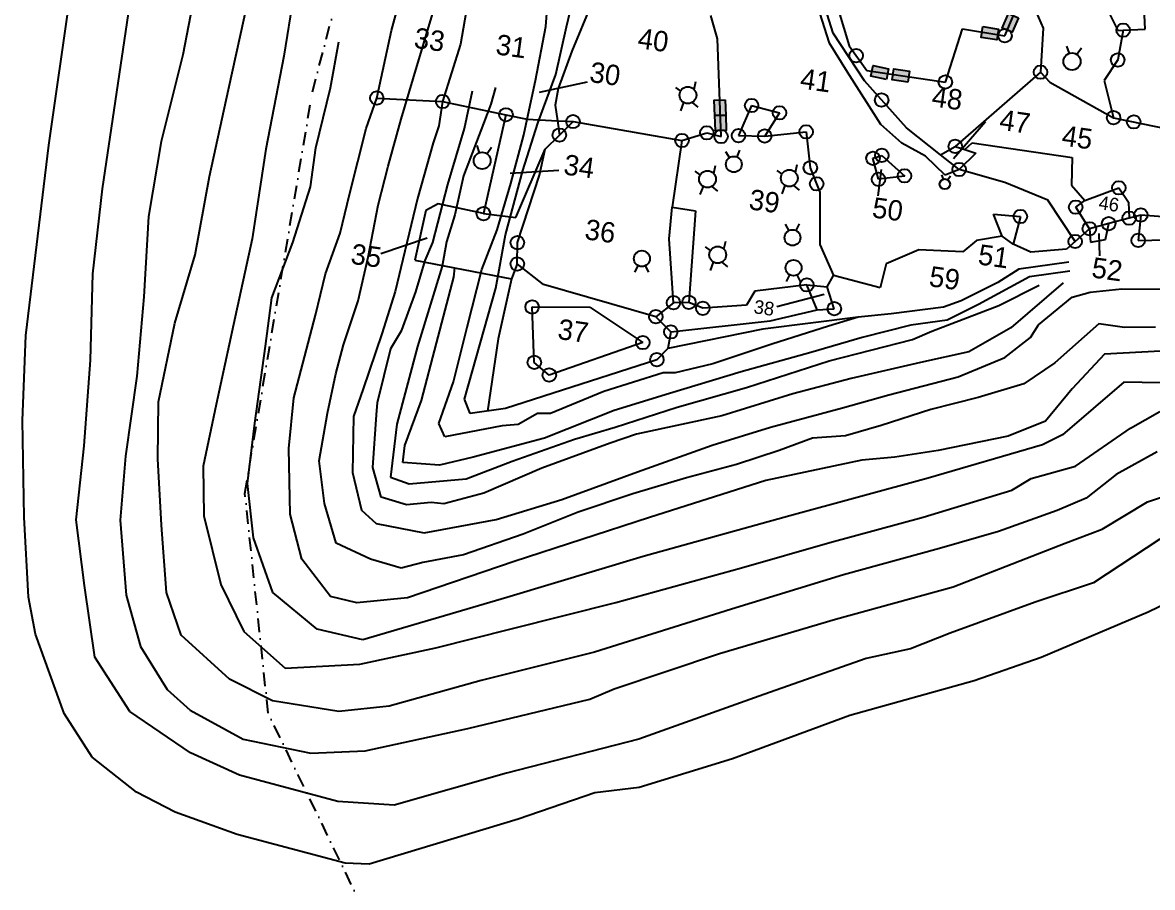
# Model space of a CAD drawing. Header units: metres. Extents: x 312279 to 315010, y 1911196 to 1914768.
# Drawn here: x 312581 to 313641, y 1912520 to 1913332 of the extents above; entities that cross this region are included whole.
import ezdxf

# ---------------------------------------------------------------- set-up
doc = ezdxf.new("R2010")
doc.units = ezdxf.units.M
doc.linetypes.add('DASHDOT', pattern=[25.4, 12.7, -6.35, 0, -6.35])
for name, color, linetype in [('LINE_WATER', 4, 'Continuous'), ('OTHERS', 1, 'Continuous'), ('POLY_PARCEL', 6, 'Continuous'), ('POLY_ROAD', 30, 'Continuous'), ('POLY_WATER', 4, 'Continuous'), ('SYM_WELL', 1, 'Continuous'), ('TEXT_PARCEL', 7, 'Continuous'), ('V_BOUND_STREAM_LINE', 7, 'DASHDOT')]:
    doc.layers.add(name, color=color, linetype=linetype)
doc.styles.add('TEXT_MAP', font='')
doc.styles.get('TEXT_MAP').set_extended_font_data('Kruti Dev 050')
doc.dimstyles.get("Standard").update_dxf_attribs({"dimtxt": 0.18, "dimasz": 0.18, "dimexe": 0.18, "dimexo": 0.0625, "dimgap": 0.09, "dimtad": 0, "dimtih": 1, "dimtoh": 1, "dimdec": 4, "dimzin": 0, "dimdsep": 46, "dimtxsty": 'Standard', "dimcen": 0.09, "dimadec": 0, "dimazin": 0, "dimtfac": 1, "dimtdec": 4, "dimtofl": 0, "dimtmove": 0, "dimatfit": 3, "dimfxl": 1, "dimtolj": 1, "dimtzin": 0, "dimarcsym": 0})

msp = doc.modelspace()

# ---------------------------------------------------------------- hatches: boundary and pattern name
for points in [[(313500.5, 1913326.7), (313509.9, 1913322.7), (313515.6, 1913336.4), (313506.2, 1913340.3)], [(313495.4, 1913315.6), (313497, 1913325.7), (313482.4, 1913328.1), (313480.8, 1913317.9)], [(313379.5, 1913291.6), (313377.3, 1913281.6), (313391.8, 1913278.5), (313393.9, 1913288.5)], [(313398.8, 1913288.3), (313397.3, 1913278.1), (313411.9, 1913276), (313413.4, 1913286.1)], [(313230.9, 1913244.2), (313241.1, 1913244.6), (313240.5, 1913259.4), (313230.3, 1913259)], [(313231.4, 1913230.1), (313241.6, 1913230.5), (313241.1, 1913245.3), (313230.8, 1913244.9)]]:
    msp.add_hatch(color=256).paths.add_polyline_path(points)

# ---------------------------------------------------------------- linework, layer by layer
for points in [[(313515.6, 1913336.4), (313509.9, 1913322.7), (313500.5, 1913326.7), (313506.2, 1913340.3)], [(313482.4, 1913328.1), (313497, 1913325.7), (313495.4, 1913315.6), (313480.8, 1913317.9)], [(313391.8, 1913278.5), (313377.3, 1913281.6), (313379.5, 1913291.6), (313393.9, 1913288.5)], [(313411.9, 1913276), (313397.3, 1913278.1), (313398.8, 1913288.3), (313413.4, 1913286.1)], [(313240.5, 1913259.4), (313241.1, 1913244.6), (313230.9, 1913244.2), (313230.3, 1913259)], [(313241.1, 1913245.3), (313241.6, 1913230.5), (313231.4, 1913230.1), (313230.8, 1913244.9)]]:
    msp.add_lwpolyline(points, close=True)
for points in [[(313560.8, 1913309.8), (313563.2, 1913302.8)], [(313574.8, 1913307.8), (313570.5, 1913301.8)], [(313007.5, 1913216.5), (313009.9, 1913209.7)], [(313021.4, 1913214.6), (313017.2, 1913208.6)], [(313240.9, 1913210.8), (313244.6, 1913205)], [(313253.9, 1913212.1), (313251.4, 1913205.7)], [(313443.6, 1913189), (313445, 1913184.8)], [(313452, 1913187.8), (313449.4, 1913184.2)], [(313296.7, 1913142.5), (313300.1, 1913136.5)], [(313309.9, 1913142.9), (313306.9, 1913136.8)], [(313155.9, 1913097.6), (313159, 1913103.6)], [(313169, 1913097.6), (313165.9, 1913103.6)], [(313298.1, 1913088.9), (313301.2, 1913095)], [(313311.2, 1913088.9), (313308.1, 1913095)]]:
    msp.add_lwpolyline(points)
for centre, radius in [((313613.9, 1913324.7), 6.33), ((313503, 1913319.5), 6.33), ((313363.4, 1913300.8), 6.33), ((313565.9, 1913295.3), 8.02), ((313608.8, 1913296.7), 6.33), ((313536.3, 1913285.3), 6.33), ((313447.1, 1913276), 6.33), ((312913.7, 1913261), 6.33), ((312975.5, 1913257.7), 6.33), ((313387.3, 1913259.1), 6.33), ((313265.3, 1913254), 6.33), ((313291.5, 1913247.1), 6.33), ((313034.9, 1913245.3), 6.33), ((313097.8, 1913238.9), 6.33), ((313604.9, 1913242.5), 6.33), ((313623.8, 1913238.6), 6.33), ((313085, 1913226.2), 6.33), ((313223.3, 1913228.3), 6.33), ((313236.7, 1913224.9), 6.33), ((313253, 1913225.7), 6.33), ((313277.6, 1913225.3), 6.33), ((313316.5, 1913229.3), 6.33), ((313200, 1913221.1), 6.33), ((313456.4, 1913215.6), 6.33), ((313012.6, 1913202.2), 7.93), ((313379.2, 1913204.4), 6.33), ((313387.5, 1913207.2), 6.33), ((313248.7, 1913198.8), 7.45), ((313320.4, 1913195.6), 6.33), ((313460, 1913193.9), 6.33), ((313384.4, 1913184.7), 6.33), ((313408.8, 1913188), 6.33), ((313326.3, 1913180.5), 6.33), ((313446.6, 1913180.2), 4.85), ((313609.8, 1913176.7), 6.33), ((313013.7, 1913152.5), 6.33), ((313569.4, 1913158.6), 6.33), ((313630.5, 1913151.2), 6.33), ((313517.5, 1913149.8), 6.33), ((313600.3, 1913143.1), 6.33), ((313619.5, 1913148.2), 6.33), ((313303.7, 1913130), 7.45), ((313582.2, 1913138.3), 6.33), ((313045.6, 1913125.3), 6.33), ((313568.9, 1913126.4), 6.33), ((313628, 1913127.4), 6.33), ((313162.4, 1913110.3), 7.45), ((313045.5, 1913105.3), 6.33), ((313304.7, 1913101.6), 7.45), ((313317.1, 1913085.6), 6.33), ((313192, 1913068.9), 6.33), ((313206.5, 1913069.2), 6.33), ((313059.4, 1913064.9), 6.33), ((313175.5, 1913055.8), 6.33), ((313219.6, 1913063.7), 6.33), ((313342.9, 1913063.3), 6.33), ((313189.5, 1913041.5), 6.33), ((313163.3, 1913031.5), 6.33), ((313061.5, 1913012.9), 6.33), ((313176.5, 1913015.4), 6.33), ((313075.5, 1913001), 6.33)]:
    msp.add_circle(centre, radius)
at = {"layer": 'LINE_WATER'}
for p, q in [((312841, 1913390.6), (312826.6, 1913300.4)), ((312746.7, 1913379.3), (312731.7, 1913301.6)), ((313000.5, 1913359), (312992.1, 1913311.4)), ((313091.8, 1913327.9), (313100.5, 1913364.8)), ((312774.6, 1913269.1), (312792.9, 1913353)), ((312656.5, 1913175.7), (312680.9, 1913340.2)), ((312947.7, 1913279), (312967, 1913342.7)), ((313081.8, 1913283.2), (313091.8, 1913327.9)), ((312870.3, 1913270.7), (312878.1, 1913313.7)), ((312992.1, 1913311.4), (312975.5, 1913257.7)), ((312731.7, 1913301.6), (312711.4, 1913220.3)), ((312826.6, 1913300.4), (312809.7, 1913213)), ((312936.6, 1913241.1), (312947.7, 1913279)), ((313064.7, 1913237.5), (313081.8, 1913283.2)), ((312756.7, 1913187.5), (312774.6, 1913269.1)), ((312856.4, 1913214.3), (312870.3, 1913270.7)), ((312996.1, 1913232.4), (313003.4, 1913267.8)), ((313025, 1913270.8), (313020.7, 1913255.2)), ((312903.8, 1913232.3), (312913.7, 1913261)), ((312975.5, 1913257.7), (312971.8, 1913235)), ((313020.7, 1913255.2), (313013.9, 1913237.1)), ((313051.5, 1913226.5), (313054.8, 1913241.2)), ((312888, 1913170.3), (312903.8, 1913232.3)), ((312924.3, 1913197.2), (312936.6, 1913241.1)), ((312971.8, 1913235), (312966.5, 1913218.9)), ((312980.4, 1913179.9), (312996.1, 1913232.4)), ((313013.9, 1913237.1), (312995, 1913188)), ((313050.8, 1913193), (313064.7, 1913237.5)), ((312711.4, 1913220.3), (312699.4, 1913149.9)), ((313039.3, 1913180.9), (313051.5, 1913226.5)), ((312809.7, 1913213), (312796.7, 1913128.8)), ((312851.5, 1913177.6), (312856.4, 1913214.3)), ((312966.5, 1913218.9), (312951.8, 1913166.8)), ((312914.9, 1913160.6), (312924.3, 1913197.2)), ((313034.3, 1913132.5), (313050.8, 1913193)), ((313503, 1913181.8), (313460, 1913193.9)), ((312743.2, 1913113.9), (312756.7, 1913187.5)), ((312834.8, 1913125.4), (312851.5, 1913177.6)), ((312966.2, 1913125.3), (312980.4, 1913179.9)), ((312995, 1913188), (312986.8, 1913151.3)), ((313026.6, 1913137.4), (313039.3, 1913180.9)), ((313543.3, 1913165.1), (313503, 1913181.8)), ((312647.2, 1913096), (312656.5, 1913175.7)), ((312879.3, 1913134.2), (312888, 1913170.3)), ((312905.5, 1913111.6), (312914.9, 1913160.6)), ((312951.8, 1913166.8), (312939.9, 1913117.2)), ((313568.9, 1913126.4), (313543.3, 1913165.1)), ((312699.4, 1913149.9), (312695.2, 1913074.5)), ((312986.8, 1913151.3), (312979.2, 1913126.1)), ((313012.1, 1913100.2), (313026.6, 1913137.4)), ((312796.7, 1913128.8), (312779.4, 1913048.6)), ((312815.4, 1913073.6), (312834.8, 1913125.4)), ((312865.7, 1913096), (312879.3, 1913134.2)), ((312959.1, 1913108.5), (312966.2, 1913125.3)), ((312979.2, 1913126.1), (312975.1, 1913103.3)), ((313025.5, 1913082.5), (313034.3, 1913132.5)), ((312939.9, 1913117.2), (312930.9, 1913079.4)), ((312724.4, 1913049.6), (312743.2, 1913113.9)), ((312896.3, 1913070.8), (312905.5, 1913111.6)), ((312950.2, 1913079), (312959.1, 1913108.5)), ((313562.9, 1913107), (313516.1, 1913100.5)), ((312645.1, 1913015.1), (312647.2, 1913096)), ((312856.1, 1913057.2), (312865.7, 1913096)), ((312975.1, 1913103.3), (312951.8, 1913027.7)), ((312969.8, 1913030.8), (312986.1, 1913092.8)), ((312986.1, 1913092.8), (312986.9, 1913101.6)), ((312998.6, 1913045.9), (313012.1, 1913100.2)), ((313525.9, 1913093.3), (313478.1, 1913067.3)), ((313516.1, 1913100.5), (313496.4, 1913087.8)), ((313564, 1913098.5), (313525.9, 1913093.3)), ((312996.1, 1912978.5), (313025.5, 1913082.5)), ((313496.4, 1913087.8), (313462, 1913070.6)), ((313497.2, 1913066.2), (313535, 1913085.4)), ((313557.7, 1913087.6), (313508.4, 1913045.3)), ((312695.2, 1913074.5), (312688.7, 1912999.9)), ((312809.2, 1913028), (312815.4, 1913073.6)), ((312930.9, 1913079.4), (312918.5, 1913039.7)), ((312937.2, 1913043), (312950.2, 1913079)), ((313534.4, 1913048.1), (313566, 1913074.1)), ((313566, 1913074.1), (313583, 1913078.8)), ((313583, 1913078.8), (313612.6, 1913081.8)), ((313612.6, 1913081.8), (313681.3, 1913081.4)), ((312882.6, 1913029.4), (312896.3, 1913070.8)), ((313445.2, 1913064.7), (313396.1, 1913058.4)), ((313434.4, 1913042.1), (313497.2, 1913066.2)), ((313462, 1913070.6), (313445.2, 1913064.7)), ((313478.1, 1913067.3), (313448.7, 1913052.6)), ((312835.8, 1912979.5), (312856.1, 1913057.2)), ((313365.2, 1913055.2), (313275.8, 1913044)), ((313365.2, 1913055.2), (313337.4, 1913047)), ((313396.1, 1913058.4), (313365.2, 1913055.2)), ((313448.7, 1913052.6), (313414.7, 1913047.7)), ((312709, 1912975.8), (312724.4, 1913049.6)), ((312779.4, 1913048.6), (312762.9, 1912973.5)), ((312926.8, 1913025.9), (312937.2, 1913043)), ((312985.6, 1912994.8), (312998.6, 1913045.9)), ((313275.8, 1913044), (313186.8, 1913025.8)), ((313337.4, 1913047), (313284.4, 1913030)), ((313414.7, 1913047.7), (313369.2, 1913036.3)), ((313416.2, 1913034.3), (313434.4, 1913042.1)), ((313508.4, 1913045.3), (313469.1, 1913022.8)), ((313526.9, 1913036.4), (313534.4, 1913048.1)), ((313591.1, 1913049.1), (313549.7, 1913012.6)), ((313615, 1913045.6), (313591.1, 1913049.1)), ((313644.2, 1913046.1), (313615, 1913045.6)), ((312875.4, 1913002.2), (312882.6, 1913029.4)), ((312918.5, 1913039.7), (312901, 1912988)), ((312955.7, 1912977), (312969.8, 1913030.8)), ((313284.4, 1913030), (313228.8, 1913011.6)), ((313369.2, 1913036.3), (313320.9, 1913022.2)), ((313338.1, 1913014.5), (313416.2, 1913034.3)), ((313502.9, 1913017.5), (313526.9, 1913036.4)), ((312799.3, 1912955.8), (312809.2, 1913028)), ((312914.3, 1912975.4), (312926.8, 1913025.9)), ((312951.8, 1913027.7), (312932.5, 1912954.9)), ((313186.8, 1913025.8), (313176.5, 1913015.4)), ((313320.9, 1913022.2), (313255.4, 1913004.1)), ((313469.1, 1913022.8), (313423.7, 1913012.8)), ((313596.4, 1913020.5), (313566.2, 1912988)), ((313671.4, 1913024.8), (313596.4, 1913020.5)), ((312639.2, 1912934.6), (312645.1, 1913015.1)), ((313176.5, 1913015.4), (313034.5, 1912969.6)), ((313228.8, 1913011.6), (313193.5, 1913003)), ((313260.4, 1912989.3), (313338.1, 1913014.5)), ((313423.7, 1913012.8), (313358.7, 1912997.8)), ((313459.1, 1912999.2), (313502.9, 1913017.5)), ((313549.7, 1913012.6), (313520.8, 1912992.9)), ((312688.7, 1912999.9), (312677.9, 1912924.9)), ((312867.4, 1912965.1), (312875.4, 1913002.2)), ((313182.4, 1913003), (313126.6, 1912985.6)), ((313193.5, 1913003), (313182.4, 1913003)), ((313255.4, 1913004.1), (313188.2, 1912983.8)), ((313358.7, 1912997.8), (313304, 1912983.5)), ((313394, 1912982.6), (313459.1, 1912999.2)), ((312901, 1912988), (312891.8, 1912962)), ((312971.8, 1912955.7), (312985.6, 1912994.8)), ((313195.5, 1912970.8), (313260.4, 1912989.3)), ((313520.8, 1912992.9), (313478, 1912980.1)), ((313566.2, 1912988), (313540.9, 1912957.6)), ((313614.6, 1912994.3), (313556.9, 1912945)), ((313718.6, 1912992.8), (313614.6, 1912994.3)), ((312831.1, 1912932.1), (312835.8, 1912979.5)), ((312940.1, 1912934.9), (312955.7, 1912977)), ((313001.3, 1912964.8), (312996.1, 1912978.5)), ((313126.6, 1912985.6), (313076.6, 1912965)), ((313188.2, 1912983.8), (313136.4, 1912967.7)), ((313304, 1912983.5), (313237.4, 1912962.8)), ((313350.7, 1912970.3), (313394, 1912982.6)), ((313478, 1912980.1), (313433.4, 1912968.8)), ((312708.3, 1912922.3), (312709, 1912975.8)), ((312762.9, 1912973.5), (312750.7, 1912915.4)), ((312913.5, 1912963.7), (312914.3, 1912975.4)), ((313034.5, 1912969.6), (313001.3, 1912964.8)), ((313136.4, 1912967.7), (313070.9, 1912941.9)), ((313137.3, 1912952.1), (313195.5, 1912970.8)), ((313283.2, 1912952.2), (313350.7, 1912970.3)), ((313433.4, 1912968.8), (313386.8, 1912953.7)), ((313620.7, 1912951.3), (313648.4, 1912966.7)), ((312792.5, 1912899.3), (312799.3, 1912955.8)), ((312859.5, 1912920.6), (312867.4, 1912965.1)), ((312891.8, 1912962), (312890.9, 1912909.5)), ((312909.9, 1912914.4), (312913.5, 1912963.7)), ((312977.6, 1912943.1), (312971.8, 1912955.7)), ((313064.4, 1912964.8), (313046.2, 1912954.5)), ((313076.6, 1912965), (313064.4, 1912964.8)), ((313237.4, 1912962.8), (313157.2, 1912945.4)), ((313540.9, 1912957.6), (313506, 1912943.7)), ((312932.5, 1912954.9), (312926.7, 1912905.1)), ((313031.4, 1912953.3), (312977.6, 1912943.1)), ((313046.2, 1912954.5), (313031.4, 1912953.3)), ((313099.2, 1912940.7), (313137.3, 1912952.1)), ((313157.2, 1912945.4), (313132.6, 1912937.1)), ((313228.4, 1912935.1), (313283.2, 1912952.2)), ((313386.8, 1912953.7), (313353.4, 1912944.1)), ((313556.9, 1912945), (313538.2, 1912935.5)), ((313569.2, 1912915.4), (313620.7, 1912951.3)), ((312631.6, 1912865), (312639.2, 1912934.6)), ((312938, 1912918.9), (312940.1, 1912934.9)), ((313070.9, 1912941.9), (313004, 1912924)), ((313040.8, 1912920.2), (313099.2, 1912940.7)), ((313132.6, 1912937.1), (313068.4, 1912913.5)), ((313158.4, 1912910.1), (313228.4, 1912935.1)), ((313322.4, 1912941.8), (313291.1, 1912930.1)), ((313353.4, 1912944.1), (313322.4, 1912941.8)), ((313538.2, 1912935.5), (313430.9, 1912904.2)), ((313506, 1912943.7), (313440.3, 1912930.3)), ((312677.9, 1912924.9), (312673.1, 1912864.8)), ((312832.3, 1912870.5), (312831.1, 1912932.1)), ((313004, 1912924), (312972.4, 1912916.3)), ((313291.1, 1912930.1), (313251.2, 1912917)), ((313399.8, 1912923.9), (313368.8, 1912921.2)), ((313440.3, 1912930.3), (313399.8, 1912923.9)), ((313645.9, 1912929.1), (313607.3, 1912907.6)), ((312711.7, 1912860.1), (312708.3, 1912922.3)), ((312750.7, 1912915.4), (312751.5, 1912868.9)), ((312864.6, 1912880.5), (312859.5, 1912920.6)), ((312917.8, 1912886.3), (312909.9, 1912914.4)), ((312972.4, 1912916.3), (312938, 1912918.9)), ((312997.4, 1912903.6), (313040.8, 1912920.2)), ((313068.4, 1912913.5), (313014.2, 1912890.3)), ((313251.2, 1912917), (313204.4, 1912904.5)), ((313368.8, 1912921.2), (313278.8, 1912902.2)), ((313527.7, 1912903.9), (313569.2, 1912915.4)), ((312890.9, 1912909.5), (312899.3, 1912874.1)), ((312926.7, 1912905.1), (312944, 1912899)), ((312944, 1912899), (312997.4, 1912903.6)), ((313087.2, 1912884.2), (313158.4, 1912910.1)), ((313204.4, 1912904.5), (313153.9, 1912889.6)), ((313278.8, 1912902.2), (313169.6, 1912867.4)), ((313430.9, 1912904.2), (313301.2, 1912868.9)), ((313509.3, 1912892.9), (313527.7, 1912903.9)), ((313607.3, 1912907.6), (313579.2, 1912885.6)), ((312798, 1912848.3), (312792.5, 1912899.3)), ((313426.3, 1912867.7), (313509.3, 1912892.9)), ((313636.6, 1912882.1), (313668.4, 1912892.6)), ((312941.6, 1912879.3), (312917.8, 1912886.3)), ((312964.7, 1912881.5), (312941.6, 1912879.3)), ((312976.7, 1912880.3), (312964.7, 1912881.5)), ((313014.2, 1912890.3), (312976.7, 1912880.3)), ((313025.7, 1912865.6), (313087.2, 1912884.2)), ((313153.9, 1912889.6), (313102.5, 1912872.2)), ((313579.2, 1912885.6), (313552, 1912874)), ((313594.1, 1912856.4), (313636.6, 1912882.1)), ((312843.5, 1912828.3), (312832.3, 1912870.5)), ((312875.5, 1912843.3), (312864.6, 1912880.5)), ((312899.3, 1912874.1), (312913.2, 1912861.6)), ((313102.5, 1912872.2), (313051, 1912851.8)), ((313552, 1912874), (313497, 1912854.3)), ((312639.4, 1912803.6), (312631.6, 1912865)), ((312673.1, 1912864.8), (312678.6, 1912794.3)), ((312716.4, 1912796.8), (312711.7, 1912860.1)), ((312751.5, 1912868.9), (312767.5, 1912804.4)), ((312913.2, 1912861.6), (312958.3, 1912852.8)), ((312958.3, 1912852.8), (313025.7, 1912865.6)), ((313169.6, 1912867.4), (313042.7, 1912826)), ((313301.2, 1912868.9), (313163.5, 1912830.8)), ((313338.8, 1912844), (313426.3, 1912867.7)), ((313051, 1912851.8), (312995.2, 1912832.4)), ((313497, 1912854.3), (313441.5, 1912838.1)), ((313559.6, 1912843.3), (313594.1, 1912856.4)), ((312816.2, 1912796.9), (312798, 1912848.3)), ((312907.8, 1912828.3), (312875.5, 1912843.3)), ((313256, 1912820.2), (313338.8, 1912844)), ((313454.4, 1912802.2), (313559.6, 1912843.3)), ((313648.4, 1912847), (313586.1, 1912806)), ((312870.3, 1912793.3), (312843.5, 1912828.3)), ((312936.7, 1912819.9), (312907.8, 1912828.3)), ((312995.2, 1912832.4), (312956.8, 1912825.2)), ((313163.5, 1912830.8), (313035.7, 1912792.4)), ((313441.5, 1912838.1), (313351.5, 1912813.4)), ((312956.8, 1912825.2), (312936.7, 1912819.9)), ((313042.7, 1912826), (312942.6, 1912792.1)), ((313138.1, 1912787.5), (313256, 1912820.2)), ((313351.5, 1912813.4), (313246.6, 1912781.2)), ((312649.2, 1912736.2), (312639.4, 1912803.6)), ((312730.1, 1912757), (312716.4, 1912796.8)), ((312767.5, 1912804.4), (312789.1, 1912760.2)), ((312857.9, 1912762.6), (312816.2, 1912796.9)), ((313344, 1912771.8), (313454.4, 1912802.2)), ((313586.1, 1912806), (313531.3, 1912787.8)), ((312678.6, 1912794.3), (312692.1, 1912746.4)), ((312895, 1912787.3), (312870.3, 1912793.3)), ((312942.6, 1912792.1), (312895, 1912787.3)), ((313035.7, 1912792.4), (312900.6, 1912752.6)), ((313039.9, 1912763), (313138.1, 1912787.5)), ((313531.3, 1912787.8), (313451.6, 1912758.8)), ((313246.6, 1912781.2), (313118.1, 1912740.9)), ((313235.2, 1912739.7), (313344, 1912771.8)), ((312775.6, 1912715.6), (312730.1, 1912757)), ((312789.1, 1912760.2), (312827.9, 1912725.9)), ((312900.6, 1912752.6), (312857.9, 1912762.6)), ((312969, 1912745.1), (313039.9, 1912763)), ((313451.6, 1912758.8), (313414.5, 1912744.2)), ((312692.1, 1912746.4), (312717.2, 1912705.9)), ((312897.9, 1912729.6), (312969, 1912745.1)), ((313414.5, 1912744.2), (313372.9, 1912735.1)), ((312681.9, 1912685.2), (312649.2, 1912736.2)), ((313118.1, 1912740.9), (313011.5, 1912714.3)), ((313136.4, 1912706.7), (313235.2, 1912739.7)), ((313372.9, 1912735.1), (313276.8, 1912701.2)), ((312827.9, 1912725.9), (312897.9, 1912729.6)), ((312815.9, 1912695.4), (312775.6, 1912715.6)), ((313011.5, 1912714.3), (312925.4, 1912690.4)), ((312717.2, 1912705.9), (312738.6, 1912686.5)), ((313113.7, 1912696.8), (313136.4, 1912706.7)), ((313276.8, 1912701.2), (313159.5, 1912659.3)), ((312878.2, 1912685.4), (312815.9, 1912695.4)), ((312925.4, 1912690.4), (312878.2, 1912685.4)), ((312999, 1912669.3), (313113.7, 1912696.8)), ((312739.1, 1912646.4), (312681.9, 1912685.2)), ((312738.6, 1912686.5), (312788.4, 1912659.2)), ((312902.8, 1912648.3), (312999, 1912669.3)), ((312788.4, 1912659.2), (312851.7, 1912646.3)), ((313159.5, 1912659.3), (313035.5, 1912627.5)), ((312851.7, 1912646.3), (312902.8, 1912648.3)), ((312785, 1912625.4), (312739.1, 1912646.4)), ((313035.5, 1912627.5), (312929.9, 1912597.4)), ((312877.2, 1912600.7), (312785, 1912625.4)), ((312929.9, 1912597.4), (312877.2, 1912600.7))]:
    msp.add_line(p, q, dxfattribs=at)
at = {"layer": 'OTHERS'}
msp.add_line((313536.3, 1913285.3), (313456.4, 1913215.6), dxfattribs=at)
at = {"layer": 'POLY_PARCEL'}
for p, q in [((313341.3, 1913361.4), (313356.8, 1913310.1)), ((313527.8, 1913351.5), (313538.7, 1913326.4)), ((313634.6, 1913325.5), (313633.3, 1913351.8)), ((313233.2, 1913316.4), (313227.2, 1913338.4)), ((313503, 1913319.5), (313510.9, 1913338.3)), ((313598.1, 1913346.3), (313608.9, 1913324.5)), ((313447.1, 1913276), (313463.3, 1913326)), ((313463.3, 1913326), (313503, 1913319.5)), ((313538.7, 1913326.4), (313536.3, 1913285.3)), ((313236.7, 1913224.9), (313233.2, 1913316.4)), ((313613.9, 1913324.7), (313608.8, 1913296.7)), ((313608.9, 1913324.5), (313613.9, 1913324.7)), ((313613.9, 1913324.7), (313634.6, 1913325.5)), ((313356.8, 1913310.1), (313373.5, 1913286.8)), ((313608.8, 1913296.7), (313596.2, 1913277.4)), ((313373.5, 1913286.8), (313447.1, 1913276)), ((313536.3, 1913285.3), (313545, 1913276)), ((313545, 1913276), (313604.9, 1913242.5)), ((313596.2, 1913277.4), (313604.9, 1913242.5)), ((313265.3, 1913254), (313253, 1913225.7)), ((313265.3, 1913254), (313291.5, 1913247.1)), ((313291.5, 1913247.1), (313277.6, 1913225.3)), ((313604.9, 1913242.5), (313658.2, 1913231.3)), ((313085, 1913226.2), (313097.8, 1913238.9)), ((313097.8, 1913238.9), (313200, 1913221.1)), ((313200, 1913221.1), (313190.9, 1913158.5)), ((313200, 1913221.1), (313223.3, 1913228.3)), ((313223.3, 1913228.3), (313236.7, 1913224.9)), ((313253, 1913225.7), (313277.6, 1913225.3)), ((313277.6, 1913225.3), (313316.5, 1913229.3)), ((313316.5, 1913229.3), (313320.4, 1913195.6)), ((313442.5, 1913207.7), (313456.4, 1913215.6)), ((313456.4, 1913215.6), (313465.5, 1913212.7)), ((313465.5, 1913212.7), (313472.3, 1913219)), ((313465.5, 1913212.7), (313475.7, 1913209.3)), ((313472.3, 1913219), (313566, 1913205.1)), ((313379.2, 1913204.4), (313387.5, 1913207.2)), ((313384.4, 1913184.7), (313379.2, 1913204.4)), ((313387.5, 1913207.2), (313409.1, 1913187.7)), ((313475.7, 1913209.3), (313460, 1913193.9)), ((313566, 1913205.1), (313565.5, 1913179.1)), ((313320.4, 1913195.6), (313329.4, 1913172.5)), ((313409.1, 1913187.7), (313384.4, 1913184.7)), ((313565.5, 1913179.1), (313577.9, 1913164.9)), ((313329.4, 1913172.5), (313329.4, 1913123.6)), ((313577.9, 1913164.9), (313609.8, 1913176.7)), ((313609.8, 1913176.7), (313618.8, 1913163.2)), ((313187.9, 1913128.9), (313190.9, 1913158.5)), ((313190.9, 1913158.5), (313212.8, 1913155)), ((313569.4, 1913158.6), (313577.9, 1913164.9)), ((313582.2, 1913138.3), (313569.4, 1913158.6)), ((313618.8, 1913163.2), (313619.5, 1913148.2)), ((313212.8, 1913155), (313206.5, 1913069.2)), ((313500.4, 1913131.5), (313492.3, 1913152.1)), ((313492.3, 1913152.1), (313517.5, 1913149.8)), ((313517.5, 1913149.8), (313510.8, 1913123.9)), ((313630.5, 1913151.2), (313628, 1913127.4)), ((313582.2, 1913138.3), (313583.1, 1913125.7)), ((313597.2, 1913128.1), (313600.3, 1913143.1)), ((313192, 1913068.9), (313187.9, 1913128.9)), ((313583.1, 1913125.7), (313597.2, 1913128.1)), ((313628, 1913127.4), (313675, 1913128.6)), ((313329.4, 1913123.6), (313342.2, 1913094.3)), ((313317.1, 1913085.6), (313268.5, 1913079.7)), ((313317.1, 1913085.6), (313336.1, 1913083.8)), ((313326.8, 1913062.2), (313317.1, 1913085.6)), ((313268.5, 1913079.7), (313260.6, 1913066.7)), ((313059.4, 1913064.9), (313113.7, 1913064.7)), ((313061.5, 1913012.9), (313059.4, 1913064.9)), ((313113.7, 1913064.7), (313163.3, 1913031.5)), ((313192, 1913068.9), (313175.5, 1913055.8)), ((313206.5, 1913069.2), (313192, 1913068.9)), ((313219.6, 1913063.7), (313206.5, 1913069.2)), ((313260.6, 1913066.7), (313219.6, 1913063.7)), ((313189.5, 1913041.5), (313186.8, 1913025.8)), ((313163.3, 1913031.5), (313075.5, 1913001)), ((313075.5, 1913001), (313061.5, 1913012.9))]:
    msp.add_line(p, q, dxfattribs=at)
at = {"layer": 'POLY_ROAD'}
for p, q in [((313341.9, 1913322), (313330.3, 1913359.1)), ((313338.5, 1913312.4), (313329.4, 1913341)), ((313371.2, 1913277.1), (313341.9, 1913322)), ((313355.4, 1913285.3), (313338.5, 1913312.4)), ((313386.7, 1913236), (313355.4, 1913285.3)), ((313410.6, 1913233), (313371.2, 1913277.1)), ((313406.4, 1913218.7), (313386.7, 1913236)), ((313442.5, 1913207.7), (313410.6, 1913233)), ((313428.5, 1913206.4), (313406.4, 1913218.7)), ((313447, 1913188.6), (313428.5, 1913206.4)), ((313460, 1913193.9), (313442.5, 1913207.7)), ((313460, 1913193.9), (313447, 1913188.6))]:
    msp.add_line(p, q, dxfattribs=at)
at = {"layer": 'POLY_WATER'}
for p, q in [((312606, 1913216.6), (312632.3, 1913399.2)), ((312927.4, 1913324.4), (312937.6, 1913361.3)), ((313072.2, 1913328.2), (313073.8, 1913348.3)), ((313115.2, 1913349.4), (313096.6, 1913305.1)), ((313062.7, 1913277.3), (313072.2, 1913328.2)), ((312913.7, 1913261), (312927.4, 1913324.4)), ((313096.6, 1913305.1), (313084, 1913269.9)), ((313054.8, 1913241.2), (313062.7, 1913277.3)), ((313084, 1913269.9), (313081.2, 1913254.4)), ((312913.7, 1913261), (312975.5, 1913257.7)), ((312975.5, 1913257.7), (313034.9, 1913245.3)), ((313081.2, 1913254.4), (313083.2, 1913239.7)), ((313034.9, 1913245.3), (313013.7, 1913152.5)), ((313034.9, 1913245.3), (313054.8, 1913241.2)), ((313054.8, 1913241.2), (313083.2, 1913239.7)), ((313083.2, 1913239.7), (313085, 1913226.2)), ((313083.2, 1913239.7), (313097.8, 1913238.9)), ((313071.8, 1913213.1), (313085, 1913226.2)), ((312584.4, 1913038), (312606, 1913216.6)), ((313044, 1913148.9), (313071.8, 1913213.1)), ((313066.2, 1913188.5), (313071.8, 1913213.1)), ((313045.6, 1913125.3), (313066.2, 1913188.5)), ((312971.2, 1913161.6), (312959.7, 1913155.4)), ((313013.7, 1913152.5), (312971.2, 1913161.6)), ((312959.7, 1913155.4), (312949.3, 1913108.8)), ((313013.7, 1913152.5), (313044, 1913148.9)), ((313619.5, 1913148.2), (313600.3, 1913143.1)), ((313630.5, 1913151.2), (313619.5, 1913148.2)), ((313659.5, 1913148.8), (313630.5, 1913151.2)), ((313582.2, 1913138.3), (313568.9, 1913126.4)), ((313600.3, 1913143.1), (313582.2, 1913138.3)), ((313045.5, 1913105.3), (313045.6, 1913125.3)), ((313476.2, 1913127.4), (313463.5, 1913116.7)), ((313500.4, 1913131.5), (313476.2, 1913127.4)), ((313510.8, 1913123.9), (313500.4, 1913131.5)), ((313568.9, 1913126.4), (313560.7, 1913119.1)), ((313422.1, 1913118.4), (313391.5, 1913105.3)), ((313463.5, 1913116.7), (313422.1, 1913118.4)), ((313527.4, 1913116.4), (313510.8, 1913123.9)), ((313560.7, 1913119.1), (313527.4, 1913116.4)), ((312949.3, 1913108.8), (313040, 1913091.3)), ((313045.5, 1913105.3), (313040, 1913091.3)), ((313070.1, 1913086), (313045.5, 1913105.3)), ((313391.5, 1913105.3), (313385.8, 1913083)), ((313336.1, 1913083.8), (313342.2, 1913094.3)), ((313385.8, 1913083), (313342.2, 1913094.3)), ((313040, 1913091.3), (313027.6, 1913035)), ((313175.5, 1913055.8), (313070.1, 1913086)), ((313342.9, 1913063.3), (313336.1, 1913083.8)), ((313282.7, 1913052), (313326.8, 1913062.2)), ((313326.8, 1913062.2), (313342.9, 1913063.3)), ((313175.5, 1913055.8), (313189.5, 1913041.5)), ((313189.5, 1913041.5), (313282.7, 1913052)), ((312581.4, 1912958.5), (312584.4, 1913038)), ((313027.6, 1913035), (313017.7, 1912967.1)), ((312583, 1912867.5), (312581.4, 1912958.5)), ((312586.9, 1912792.6), (312583, 1912867.5)), ((313707.9, 1912812.5), (313637.5, 1912778.6)), ((312593.5, 1912757.9), (312586.9, 1912792.6)), ((313637.5, 1912778.6), (313537.1, 1912736.1)), ((312620.3, 1912683.3), (312593.5, 1912757.9)), ((313537.1, 1912736.1), (313474.2, 1912714.1)), ((313474.2, 1912714.1), (313357.6, 1912681.4)), ((312646.6, 1912642.3), (312620.3, 1912683.3)), ((313357.6, 1912681.4), (313247.4, 1912640.8)), ((312688.2, 1912609.7), (312646.6, 1912642.3)), ((313247.4, 1912640.8), (313159.8, 1912614.1)), ((312724.7, 1912590.7), (312688.2, 1912609.7)), ((313118.2, 1912609.1), (313046.2, 1912584.2)), ((313159.8, 1912614.1), (313118.2, 1912609.1)), ((312782.6, 1912569.9), (312724.7, 1912590.7)), ((313046.2, 1912584.2), (312906.4, 1912541.9)), ((312883.9, 1912543.1), (312782.6, 1912569.9)), ((312906.4, 1912541.9), (312883.9, 1912543.1))]:
    msp.add_line(p, q, dxfattribs=at)
at = {"layer": 'SYM_WELL'}
for points in [[(313211.4, 1913269), (313213.1, 1913276.5)], [(313198.7, 1913267.6), (313194.1, 1913271)], [(313201.5, 1913256.9), (313198.5, 1913249)], [(313209.5, 1913256.8), (313214.8, 1913252.3)], [(313217.1, 1913188.9), (313212.5, 1913192.3)], [(313229.8, 1913190.3), (313231.5, 1913197.7)], [(313293.8, 1913189.8), (313289.2, 1913193.1)], [(313306.5, 1913191.2), (313308.2, 1913198.6)], [(313219.9, 1913178.1), (313216.9, 1913170.3)], [(313227.9, 1913178), (313233.2, 1913173.6)], [(313296.6, 1913179), (313293.7, 1913171.1)], [(313304.6, 1913178.9), (313309.9, 1913174.5)], [(313239.3, 1913119.2), (313241, 1913126.6)], [(313226.7, 1913117.8), (313222.1, 1913121.2)], [(313229.4, 1913107.1), (313226.5, 1913099.2)], [(313237.5, 1913106.9), (313242.8, 1913102.5)]]:
    msp.add_lwpolyline(points, dxfattribs=at)
for centre in [(313205.6, 1913263.7), (313224, 1913184.9), (313300.7, 1913185.8), (313233.5, 1913113.8)]:
    msp.add_circle(centre, 7.91, dxfattribs=at)
at = {"layer": 'V_BOUND_STREAM_LINE'}
for p, q in [((312853.3, 1913266.8), (312897, 1913433.2)), ((312790, 1912889.9), (312853.3, 1913266.8)), ((312811.8, 1912683.8), (312790, 1912889.9)), ((312923.2, 1912454.2), (312811.8, 1912683.8))]:
    msp.add_line(p, q, dxfattribs=at)

# ---------------------------------------------------------------- texts
at = {"layer": 'TEXT_PARCEL', "style": 'TEXT_MAP'}
for s, height, p in [('33', 19.13, (312947.8, 1913308.3)), ('31', 19.13, (313024.5, 1913302.1)), ('40', 19.13, (313157.7, 1913307.9)), ('30', 19.13, (313112.5, 1913276.2)), ('41', 19.13, (313310.1, 1913270.1)), ('48', 19.13, (313433.5, 1913253.4)), ('47', 19.13, (313497, 1913231.4)), ('45', 19.13, (313555.5, 1913216.6)), ('34', 19.13, (313088.2, 1913189.4)), ('39', 19.13, (313262, 1913156.7)), ('50', 19.13, (313377.6, 1913149.1)), ('46', 12.76, (313590.3, 1913156.7)), ('36', 19.13, (313108, 1913128.6)), ('35', 19.13, (312888.5, 1913105.6)), ('51', 19.13, (313476.9, 1913105)), ('52', 19.13, (313583.5, 1913092.8)), ('59', 19.13, (313431, 1913084.5)), ('38', 12.76, (313266.8, 1913059.1)), ('37', 19.13, (313082.6, 1913035))]:
    msp.add_text(s, height=height, rotation=351.9819, dxfattribs=at).set_placement(p)

# ---------------------------------------------------------------- leaders
for points in [[(313111, 1913275.8), (313066.1, 1913266.2)], [(313484.7, 1913238.6), (313454.7, 1913203.8)], [(313084.5, 1913193.1), (313038.7, 1913190.3)], [(313384.1, 1913169.2), (313387.1, 1913193.8)], [(312917.4, 1913115.2), (312960.9, 1913129.8)], [(313592.1, 1913112.9), (313591.4, 1913134)], [(313288.9, 1913065.5), (313333.3, 1913076.8)]]:
    msp.add_leader(points, dimstyle='Standard', override={"dimtxt": 2.5, "dimasz": 2.5, "dimexe": 1.25, "dimexo": 0.625, "dimgap": 0.625, "dimtad": 1, "dimtih": 0, "dimtoh": 0, "dimzin": 8, "dimcen": 2.5, "dimtofl": 1})

doc.saveas('drawing.dxf')
